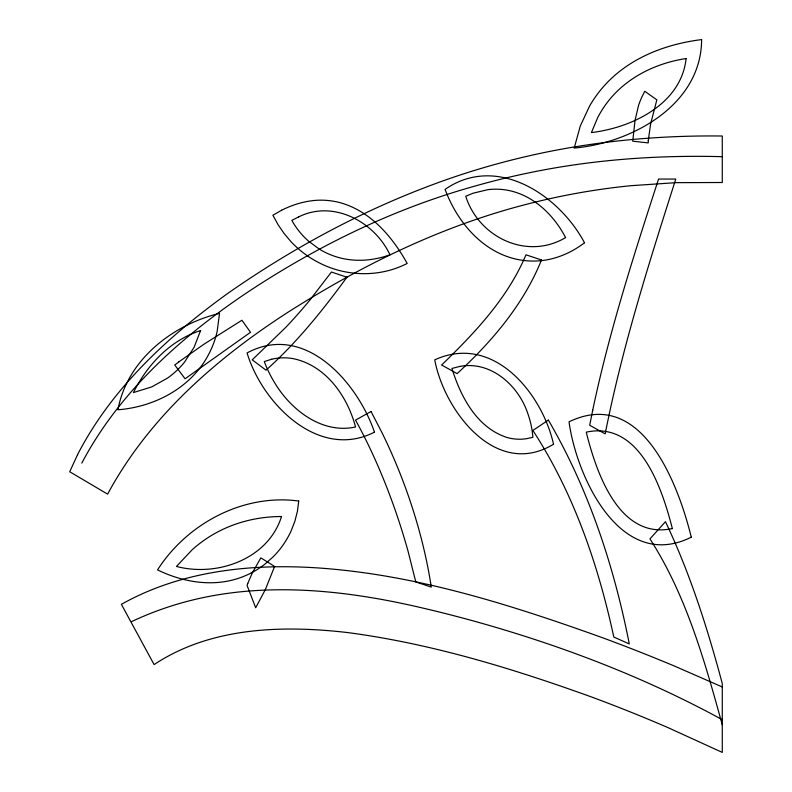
<?xml version="1.0" encoding="UTF-8"?>
<svg xmlns="http://www.w3.org/2000/svg" width="792" height="792" viewBox="0 0 792 792"><rect width="100%" height="100%" fill="white"/><g stroke="black" fill="none" stroke-linecap="round" stroke-linejoin="round"><path stroke-width="1.19" d="M81.784 463.152C118.8 392.822 179.536 338.332 244.55 294.258C314.305 247.609 390.466 210.088 471.329 187.11A766.626 766.626 0 0 1 561.241 166.865C614.424 158.251 668.428 155.242 722.274 156.677M722.274 686.971L674.477 666.072A1781.297 1781.297 0 0 0 602.128 637.58C516.018 606.712 427.858 578.388 336.382 569.468C263.568 562.261 186.338 567.805 121.384 604.326L154.094 664.587C210.682 627.017 282.318 625.007 347.648 632.57C431.046 643.569 512.018 668.319 590.951 696.772A1529.867 1529.867 0 0 1 668.101 727.67L722.274 752.4L722.274 683.526C707.484 628.274 690.099 573.418 665.448 521.69L649.955 538.907C686.228 595.297 704.623 660.795 722.274 724.848M722.274 719.69C644.886 677.417 562.013 645.767 477.19 621.997A1353.053 1353.053 0 0 0 414.077 606.048C338.184 588.981 257.677 581.486 181.823 602.851A323.275 323.275 0 0 0 131.71 621.542M648.272 140.639L648.232 142.906L632.739 141.184L635.036 120.394L638.53 105.534A78.745 78.745 0 0 1 641.876 97L644.787 91.248L656.845 99.861L650.598 123.968L648.272 140.639M701.613 39.6C701.425 104.821 632.026 142.986 574.2 148.074L580.308 125.968L589.505 106.187A120.463 120.463 0 0 1 608.781 80.992C633.412 56.4 667.567 43.817 701.613 39.6M219.523 313.355L217.137 331.62A93.802 93.802 0 0 1 207.336 356.806C189.427 388.684 153.658 407.068 117.939 409.771C127.027 360.063 172.339 324.76 219.523 313.355M686.11 58.539C681.298 103.98 632.095 127.769 591.416 132.571L597.604 117.81A102.069 102.069 0 0 1 610.464 98.475C629.383 76.042 657.429 62.875 686.11 58.539M298.723 501.029L297.416 511.295L294.842 521.354L291.05 531.086A89.605 89.605 0 0 1 272.963 557.014L264.894 564.152A87.714 87.714 0 0 1 235.353 579.279C209.395 586.763 181.437 581.556 157.539 569.894C187.199 523.453 243.312 493.545 298.723 501.029M592.743 410.038L589.693 425.274L605.187 433.877C622.215 347.272 648.955 263.023 675.784 179.061L658.568 179.061C633.798 255.192 609.216 331.601 592.743 410.038M200.584 330.571L194.139 347.213L184.635 361.993A83.843 83.843 0 0 1 167.548 378.091L151.678 386.932L133.432 392.555C147.253 364.785 170.419 340.105 200.584 330.571M247.738 583.476L247.074 585.387L255.677 607.771L265.29 589.693L274.616 566.448L260.845 557.845L252.43 572.675L247.738 583.476M281.507 516.523C268.171 559.172 217.186 577.19 176.477 566.448L192.218 549.697A128.324 128.324 0 0 1 223.176 529.214C241.362 520.7 261.449 516.542 281.507 516.523M541.49 259.984C523.651 304.326 491.971 341.58 457.123 373.616L441.629 365.013C474.883 332.828 507.771 298.049 525.987 254.816L541.49 259.984M77.557 454.687L69.726 471.755L107.613 494.139C148.658 417.81 215.523 359.023 287.506 312.553C360.122 266.201 438.402 227.542 521.968 205.494A688.793 688.793 0 0 1 631.155 185.675L676.259 182.655L722.274 182.506L722.274 136.016C666.379 135.323 610.385 139.818 555.459 150.302A770.715 770.715 0 0 0 462.142 174.329C378.823 201.693 300.307 242.807 228.472 292.911C168.389 336.125 111.781 388.06 77.557 454.687M346.926 277.2C322.71 310.415 296.713 342.679 266.013 370.171L252.232 359.845L285.763 327.373A510.751 510.751 0 0 0 309.741 300.237L331.432 272.032L346.926 277.2M178.952 361.815L174.755 365.013L185.09 378.784L250.51 332.293L241.906 320.245L204.138 344.104L178.952 361.815M584.526 242.768C573.497 251.193 560.687 257.281 547.005 259.845A77.735 77.735 0 0 1 517.404 259.43C482.318 252.054 457.073 221.75 445.074 189.387C496.812 153.519 559.013 194.951 584.526 242.768M548.371 420.107L532.877 430.432C573.537 492.931 598.178 564.518 613.8 637.045L629.293 643.926C613.958 565.825 588.575 489.08 548.371 420.107M281.665 210.217L272.893 215.216L278.15 224.819L284.17 233.6L290.892 241.55A101.851 101.851 0 0 0 332.293 268.389C356.628 276.695 384.259 275.309 407.187 263.429C392.961 237.857 372.517 213.365 343.916 203.811A74.27 74.27 0 0 0 317.364 200.247C304.9 200.95 292.783 204.623 281.665 210.217M371.032 411.493L355.539 420.107C371.349 448.866 384.348 479.12 395.178 510.078A673.269 673.269 0 0 1 408.127 551.47L415.8 581.952L431.293 587.11C426.73 557.261 419.255 527.888 409.563 499.307A565.102 565.102 0 0 0 382.17 433.026L371.032 411.493M553.539 444.213C496.119 479.209 444.183 410.771 434.739 359.845C493 333.194 541.896 392.792 553.539 444.213M298.653 216.909L291.832 220.384A78.596 78.596 0 0 0 308.375 241.015L319.107 248.985A76.121 76.121 0 0 0 344.55 258.905C359.707 261.805 375.497 259.994 389.971 254.816C374.537 221.78 333.363 199.515 298.653 216.909M691.277 537.184C620.681 572.378 576.566 477.21 569.032 421.829C641.678 386.753 678.16 483.932 691.277 537.184M374.477 432.155C318.433 460.736 262.281 403.346 247.074 352.955C304.583 321.819 357.479 382.397 374.477 432.155M565.587 237.6C527.027 260.518 478.873 237.471 465.726 196.277L473.151 193.189L487.882 189.664A64.479 64.479 0 0 1 509.286 190.585C534.323 196.02 554.073 215.404 565.587 237.6M271.705 359.231L264.29 361.568A123.819 123.819 0 0 0 275.22 383.684C291.644 410.513 322.463 434.224 355.539 426.987C347.52 396.445 326.037 365.647 293.555 358.717A52.213 52.213 0 0 0 271.705 359.231M459.637 366.468L451.955 368.448C460.667 396.752 476.893 427.7 506.92 437.461A45.936 45.936 0 0 0 526.165 438.758L532.877 437.323A91.476 91.476 0 0 0 527.67 413.167C518.364 385.318 490.555 360.409 459.637 366.468M672.339 528.571C618.938 540.085 596.168 472.062 586.248 432.155C639.946 420.572 662.152 488.634 672.339 528.571"/></g></svg>
